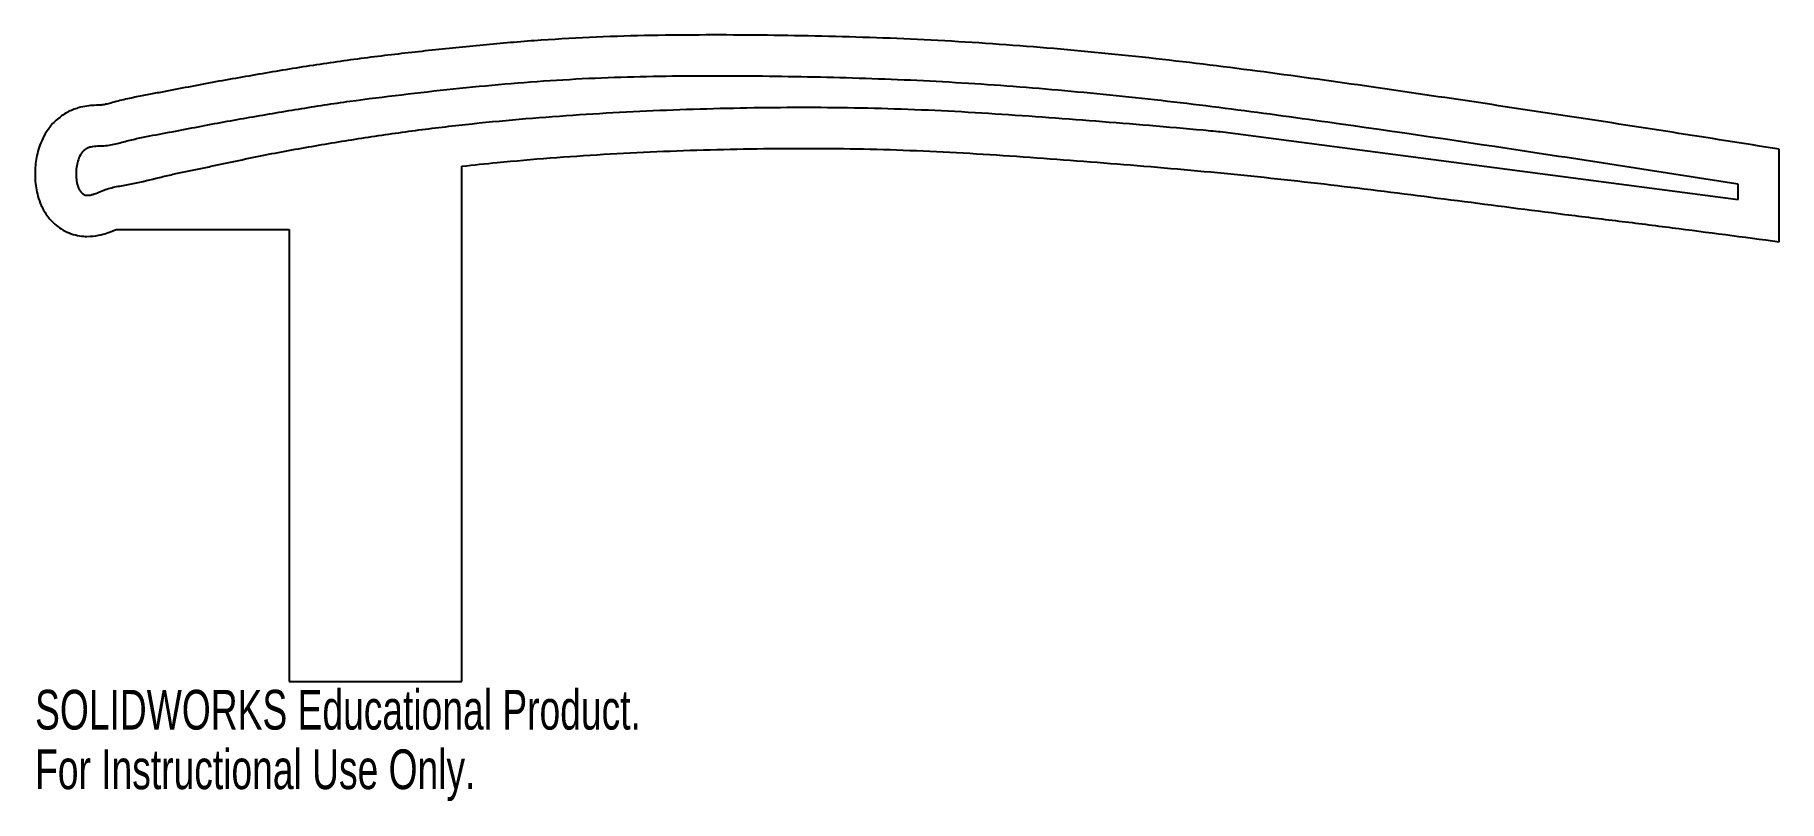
# Model space of a CAD drawing. Header units: millimetres. Extents: x -8 to 204, y -42 to 52.
import ezdxf

# ---------------------------------------------------------------- set-up
doc = ezdxf.new("R2010")
doc.units = ezdxf.units.MM
doc.styles.add('SLDTEXTSTYLE0', font='TXT', dxfattribs={"width": 0.7})

msp = doc.modelspace()

# ---------------------------------------------------------------- linework, layer by layer
at = {"color": 7, "linetype": 'Continuous', "lineweight": 25}
for p, q in [((136.41, 39.93), (199.09, 31.68)), ((204.09, 26.56), (204.09, 37.81)), ((43.88, -26.95), (43.88, 35.75)), ((199.09, 31.68), (199.09, 33.55)), ((1.84, 28.05), (22.86, 28.05)), ((22.86, 28.05), (22.86, -26.95)), ((22.86, -26.95), (43.88, -26.95))]:
    msp.add_line(p, q, dxfattribs=at)
for points, knots in [([(204.09, 37.81), (199.76, 38.5), (191.1, 39.88), (173.74, 42.55), (156.41, 45.16), (138.96, 47.57), (125.8, 49.15), (112.56, 50.39), (99.28, 51.24), (85.99, 51.64), (72.77, 51.77), (61.63, 51.58), (52.69, 51.04), (46.03, 50.47), (39.41, 49.78), (32.83, 49.02), (27.28, 48.26), (22.87, 47.56), (19.59, 47), (16.35, 46.44), (13.07, 45.86), (10.32, 45.33), (8.19, 44.91), (6.62, 44.62), (4.96, 44.31), (3.49, 44.01), (2.29, 43.73), (1.33, 43.47), (0.66, 43.29), (0.32, 43.22), (0.16, 43.2), (0.05, 43.19), (-0.6, 43.18), (-1.69, 43.09), (-2.78, 42.88), (-4.12, 42.38), (-5.57, 41.36), (-6.52, 40.22), (-7.15, 39.11), (-7.56, 38.06), (-7.92, 36.71), (-8.1, 35.09), (-8.01, 33.47), (-7.72, 32.1), (-7.34, 31), (-6.69, 29.8), (-5.75, 28.73), (-4.66, 27.96), (-3.66, 27.5), (-2.61, 27.25), (-1.41, 27.17), (-0.26, 27.32), (0.69, 27.6), (1.38, 27.86), (1.71, 27.99), (1.84, 28.05)], [-0.0103936, -0.0103936, -0.0103936, -0.0103936, 0.0216151, 0.0536239, 0.1176414, 0.1496501, 0.1816589, 0.2136676, 0.2456764, 0.2776852, 0.3096939, 0.3417027, 0.357707, 0.3737114, 0.3897158, 0.4057202, 0.4217245, 0.4297267, 0.4377289, 0.4457311, 0.4537333, 0.4617355, 0.4657366, 0.4697377, 0.4737388, 0.4777399, 0.4797404, 0.481741, 0.4837415, 0.485742, 0.4867423, 0.4877426, 0.4897431, 0.4907434, 0.4917437, 0.492744, 0.4937442, 0.4947445, 0.4957448, 0.4967451, 0.4977453, 0.4997459, 0.5017464, 0.5027467, 0.503747, 0.5047472, 0.5057475, 0.5062477, 0.5067478, 0.5072479, 0.5077481, 0.5087483, 0.5097486, 0.5107489, 0.5117278, 0.5117278, 0.5117278, 0.5117278]), ([(199.09, 33.55), (194.93, 34.21), (190.77, 34.86), (182.46, 36.15), (178.3, 36.79), (165.83, 38.68), (157.51, 39.92), (145.03, 41.68), (140.87, 42.25), (132.55, 43.31), (128.39, 43.8), (120.06, 44.67), (115.89, 45.05), (107.56, 45.7), (103.39, 45.96), (95.05, 46.36), (90.88, 46.49), (82.53, 46.67), (78.36, 46.72), (70, 46.71), (65.83, 46.66), (57.47, 46.34), (53.28, 46.07), (47, 45.53), (44.91, 45.33), (40.72, 44.89), (38.63, 44.66), (34.44, 44.16), (32.34, 43.9), (29.2, 43.47), (28.15, 43.32), (26.05, 43), (25, 42.83), (21.86, 42.32), (19.76, 41.96), (16.61, 41.41), (15.56, 41.22), (13.46, 40.84), (12.41, 40.64), (10.31, 40.23), (9.26, 40.03), (7.17, 39.63), (6.12, 39.45), (4.54, 39.12), (4.02, 39), (3.23, 38.81), (2.97, 38.74), (2.45, 38.6), (2.19, 38.52), (1.4, 38.33), (0.87, 38.23), (0.2, 38.19), (0.06, 38.19), (-0.21, 38.18), (-0.35, 38.18), (-0.75, 38.15), (-1.02, 38.13), (-1.41, 38.04), (-1.54, 38), (-1.79, 37.89), (-1.9, 37.82), (-2.06, 37.69), (-2.11, 37.65), (-2.21, 37.56), (-2.26, 37.51), (-2.38, 37.35), (-2.46, 37.23), (-2.66, 36.88), (-2.76, 36.63), (-2.91, 36.11), (-2.96, 35.85), (-3.04, 35.31), (-3.05, 35.04), (-3.05, 34.5), (-3.03, 34.24), (-2.95, 33.7), (-2.89, 33.44), (-2.75, 33.06), (-2.69, 32.94), (-2.55, 32.7), (-2.47, 32.59), (-2.27, 32.4), (-2.16, 32.32), (-1.91, 32.22), (-1.77, 32.2), (-1.5, 32.21), (-1.36, 32.23), (-1.1, 32.29), (-0.97, 32.33), (-0.33, 32.54), (0.17, 32.79), (1.2, 33.13), (1.74, 33.24), (2.55, 33.38), (2.82, 33.43), (3.36, 33.52), (3.63, 33.57), (4.97, 33.85), (6.03, 34.12), (7.63, 34.51), (8.16, 34.64), (9.23, 34.88), (9.77, 34.99), (10.84, 35.22), (11.38, 35.33), (12.45, 35.55), (12.99, 35.66), (14.6, 36), (15.67, 36.23), (17.82, 36.68), (18.89, 36.91), (21.04, 37.33), (22.12, 37.53), (25.36, 38.12), (27.52, 38.49), (31.85, 39.19), (34.02, 39.52), (38.36, 40.13), (40.53, 40.4), (47.04, 41.15), (51.38, 41.54), (60.07, 42.17), (64.42, 42.41), (73.11, 42.75), (77.46, 42.86), (86.16, 42.94), (90.51, 42.91), (97.04, 42.73), (99.21, 42.65), (103.56, 42.45), (105.74, 42.33), (110.1, 42.05), (112.27, 41.9), (116.63, 41.59), (118.81, 41.42), (125.34, 40.91), (129.7, 40.55), (134.83, 40.08), (135.62, 40), (136.41, 39.93)], [0, 0, 0, 0, 0.03125, 0.03125, 0.0625, 0.0625, 0.125, 0.125, 0.15625, 0.15625, 0.1875, 0.1875, 0.21875, 0.21875, 0.25, 0.25, 0.28125, 0.28125, 0.3125, 0.3125, 0.34375, 0.34375, 0.375, 0.375, 0.390625, 0.390625, 0.40625, 0.40625, 0.421875, 0.421875, 0.4296875, 0.4296875, 0.4375, 0.4375, 0.453125, 0.453125, 0.4609375, 0.4609375, 0.46875, 0.46875, 0.4765625, 0.4765625, 0.484375, 0.484375, 0.4882812, 0.4882812, 0.4902344, 0.4902344, 0.4921875, 0.4921875, 0.4960937, 0.4960937, 0.4970703, 0.4970703, 0.4980469, 0.4980469, 0.5, 0.5, 0.5009766, 0.5009766, 0.5019531, 0.5019531, 0.5024414, 0.5024414, 0.5029297, 0.5029297, 0.5039062, 0.5039062, 0.5058594, 0.5058594, 0.5078125, 0.5078125, 0.5097656, 0.5097656, 0.5117187, 0.5117187, 0.5136719, 0.5136719, 0.5146484, 0.5146484, 0.515625, 0.515625, 0.5166016, 0.5166016, 0.5175781, 0.5175781, 0.5185547, 0.5185547, 0.5195312, 0.5195312, 0.5234375, 0.5234375, 0.5273437, 0.5273437, 0.5292969, 0.5292969, 0.53125, 0.53125, 0.5390625, 0.5390625, 0.5429687, 0.5429687, 0.546875, 0.546875, 0.5507812, 0.5507812, 0.5546875, 0.5546875, 0.5625, 0.5625, 0.5703125, 0.5703125, 0.578125, 0.578125, 0.59375, 0.59375, 0.609375, 0.609375, 0.625, 0.625, 0.65625, 0.65625, 0.6875, 0.6875, 0.71875, 0.71875, 0.75, 0.75, 0.765625, 0.765625, 0.78125, 0.78125, 0.796875, 0.796875, 0.8125, 0.8125, 0.84375, 0.84375, 0.8493959, 0.8493959, 0.8493959, 0.8493959]), ([(43.88, 35.75), (45.31, 35.91), (48.87, 36.28), (54.61, 36.77), (63.24, 37.36), (74.05, 37.82), (87.06, 37.99), (99.98, 37.7), (112.95, 36.87), (126.04, 35.85), (139.02, 34.7), (151.98, 33.23), (164.98, 31.57), (175.86, 30.15), (184.59, 29.08), (193.23, 28), (199.75, 27.13), (204.09, 26.56)], [0.6191173, 0.6191173, 0.6191173, 0.6191173, 0.6297814, 0.6457858, 0.6617902, 0.6937989, 0.7258077, 0.7578165, 0.7898252, 0.821834, 0.8538427, 0.8858515, 0.9178602, 0.949869, 0.9658733, 0.9818777, 1.0138865, 1.0138865, 1.0138865, 1.0138865])]:
    msp.add_open_spline(points, degree=3, knots=knots, dxfattribs=at)

# ---------------------------------------------------------------- texts
at = {"color": 7, "linetype": 'Continuous', "char_height": 4.8336, "attachment_point": 1, "style": 'SLDTEXTSTYLE0'}
for s, insert in [('SOLIDWORKS Educational Product.', (-8.04, -27.97)), ('For Instructional Use Only.', (-8.04, -35.22))]:
    msp.add_mtext(s, dxfattribs=dict(at, insert=insert))

doc.saveas('drawing.dxf')
